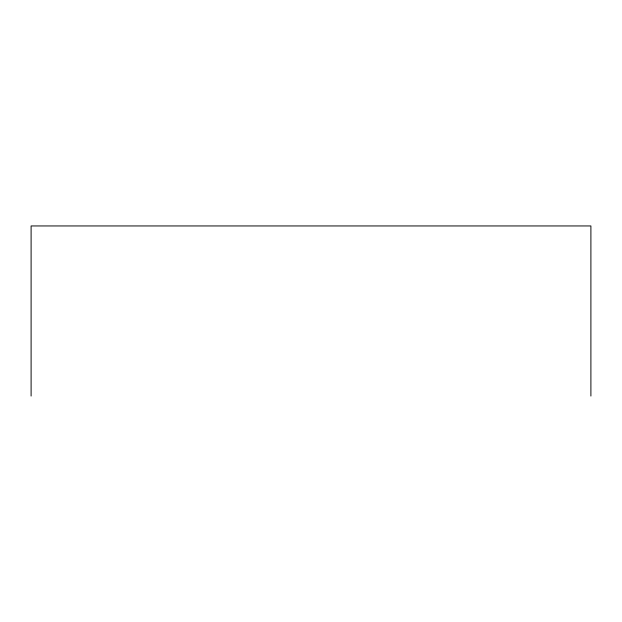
<?xml version="1.0" encoding="UTF-8"?>
<svg xmlns="http://www.w3.org/2000/svg" width="622" height="622" viewBox="0 0 622 622"><rect width="100%" height="100%" fill="white"/><g stroke="black" fill="none" stroke-linecap="round" stroke-linejoin="round"><path stroke-width="0.93" d="M590.9 396.051L590.9 225.949L31.1 225.949L31.1 396.051"/></g></svg>
